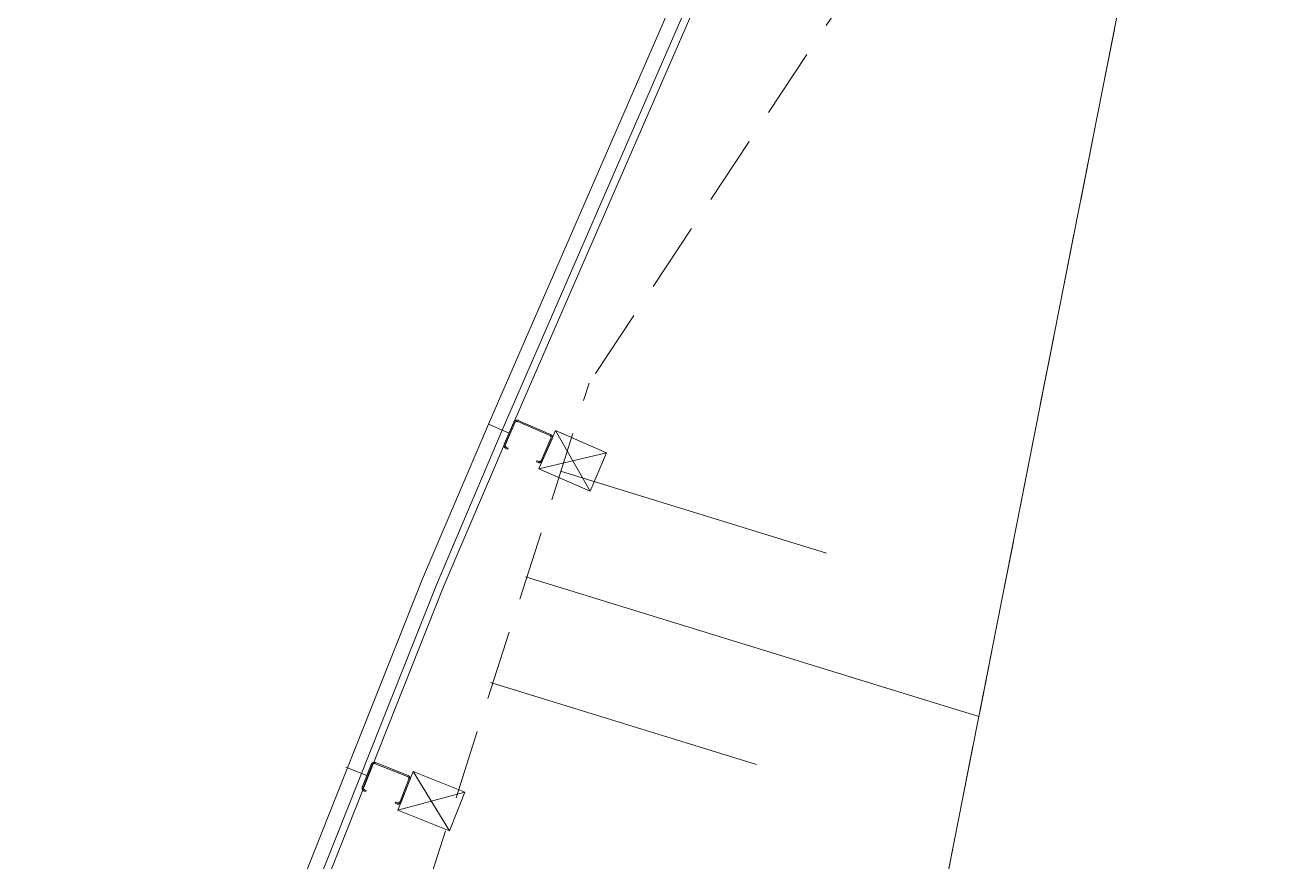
# Model space of a CAD drawing. Header units: metres. Extents: x 268878 to 269469, y 6087458 to 6088814.
# Drawn here: x 269152.293 to 269156.81, y 6087913.202 to 6087916.209 of the extents above; entities that cross this region are included whole.
import ezdxf

# ---------------------------------------------------------------- set-up
doc = ezdxf.new("R2010")
doc.units = ezdxf.units.M
doc.linetypes.add('DASHED2', pattern=[0.375, 0.25, -0.125])
doc.layers.add('Cadastre Developer_SP_NEW', color=2, linetype='Continuous', lineweight=5)

msp = doc.modelspace()

# ---------------------------------------------------------------- linework, layer by layer
at = {"layer": 'Cadastre Developer_SP_NEW', "color": 251, "linetype": 'DASHED2', "lineweight": 0}
for p, q in [((269158.67498, 6087928.7023), (269152.37538, 6087896.767)), ((269156.75996, 6087918.60412), (269154.31987, 6087914.92287)), ((269148.68537, 6087897.36412), (269154.31987, 6087914.92287))]:
    msp.add_line(p, q, dxfattribs=at)
at = {"layer": 'Cadastre Developer_SP_NEW', "color": 251, "linetype": 'Continuous', "lineweight": 0}
for p, q in [((269154.032, 6087914.74309), (269153.95773, 6087914.77542)), ((269154.13961, 6087914.61446), (269154.19947, 6087914.752)), ((269154.32299, 6087914.53465), (269154.19947, 6087914.752)), ((269154.19947, 6087914.752), (269154.38285, 6087914.67219)), ((269154.38285, 6087914.67219), (269154.13961, 6087914.61446)), ((269154.32299, 6087914.53465), (269154.38285, 6087914.67219)), ((269154.13961, 6087914.61446), (269154.32299, 6087914.53465)), ((269154.21656, 6087914.60622), (269155.1725, 6087914.3119)), ((269154.09073, 6087914.22643), (269155.72047, 6087913.72465)), ((269153.9649, 6087913.84664), (269154.92084, 6087913.55232)), ((269153.52055, 6087913.51236), (269153.44524, 6087913.54219)), ((269153.63238, 6087913.38738), (269153.68763, 6087913.52684)), ((269153.81832, 6087913.31372), (269153.68763, 6087913.52684)), ((269153.68763, 6087913.52684), (269153.87357, 6087913.45318)), ((269153.87357, 6087913.45318), (269153.63238, 6087913.38738)), ((269153.81832, 6087913.31372), (269153.87357, 6087913.45318)), ((269153.63238, 6087913.38738), (269153.81832, 6087913.31372))]:
    msp.add_line(p, q, dxfattribs=at)
for points in [[(269159.0933, 6087930.82289, 0), (269152.37538, 6087896.767, 0)], [(269154.032, 6087914.74309, 0), (269154.83016, 6087916.57693, 0), (269154.84333, 6087916.60697, 0), (269154.93129, 6087916.79703, 0), (269155.02583, 6087916.98391, 0), (269155.12683, 6087917.16737, 0), (269155.23417, 6087917.3472, 0), (269155.34773, 6087917.52317, 0), (269155.46735, 6087917.69507, 0), (269155.59291, 6087917.8627, 0), (269155.72423, 6087918.02583, 0), (269155.86117, 6087918.18429, 0), (269156.00356, 6087918.33787, 0), (269156.02634, 6087918.36147, 0)], [(269153.95773, 6087914.77542, 0), (269154.75589, 6087916.60925, 0), (269154.78827, 6087916.68232, 0), (269154.87889, 6087916.87426, 0), (269154.97615, 6087917.06292, 0), (269155.07994, 6087917.24807, 0), (269155.19013, 6087917.42948, 0), (269155.30658, 6087917.60694, 0), (269155.42916, 6087917.78023, 0), (269155.5577, 6087917.94913, 0), (269155.69207, 6087918.11345, 0), (269155.74413, 6087918.17408, 0)], [(269154.00724, 6087914.75387, 0), (269154.80541, 6087916.5877, 0), (269154.83718, 6087916.65944, 0), (269154.92698, 6087916.84968, 0), (269155.02335, 6087917.03668, 0), (269155.1262, 6087917.2202, 0), (269155.23539, 6087917.40002, 0), (269155.35078, 6087917.57591, 0), (269155.47225, 6087917.74768, 0), (269155.59963, 6087917.91509, 0), (269155.73278, 6087918.07797, 0), (269155.78388, 6087918.1375, 0)], [(269153.95773, 6087914.77542, 0), (269153.7205, 6087914.21892, 0), (269153.20422, 6087912.91865, 0), (269152.73363, 6087911.60115, 0), (269152.54444, 6087911.02654, 0)], [(269154.02827, 6087914.68942, 0), (269154.02305, 6087914.6917, 0), (269154.02292, 6087914.69176, 0), (269154.02267, 6087914.69188, 0), (269154.02242, 6087914.692, 0), (269154.02218, 6087914.69214, 0), (269154.02194, 6087914.69229, 0), (269154.02171, 6087914.69244, 0), (269154.02148, 6087914.6926, 0), (269154.02126, 6087914.69277, 0), (269154.02104, 6087914.69295, 0), (269154.02083, 6087914.69314, 0), (269154.02063, 6087914.69333, 0), (269154.02043, 6087914.69353, 0), (269154.02025, 6087914.69373, 0), (269154.02006, 6087914.69395, 0), (269154.01989, 6087914.69417, 0), (269154.01972, 6087914.69439, 0), (269154.01957, 6087914.69462, 0), (269154.01942, 6087914.69486, 0), (269154.01927, 6087914.6951, 0), (269154.01914, 6087914.69534, 0), (269154.01902, 6087914.69559, 0), (269154.0189, 6087914.69585, 0), (269154.01879, 6087914.6961, 0), (269154.0187, 6087914.69637, 0), (269154.01861, 6087914.69663, 0), (269154.01853, 6087914.6969, 0), (269154.01846, 6087914.69717, 0), (269154.0184, 6087914.69744, 0), (269154.01835, 6087914.69772, 0), (269154.01831, 6087914.69799, 0), (269154.01828, 6087914.69827, 0), (269154.01825, 6087914.69855, 0), (269154.01824, 6087914.69883, 0), (269154.01824, 6087914.69911, 0), (269154.01825, 6087914.69939, 0), (269154.01826, 6087914.69966, 0), (269154.01829, 6087914.69994, 0), (269154.01833, 6087914.70022, 0), (269154.01837, 6087914.70049, 0), (269154.01843, 6087914.70077, 0), (269154.01849, 6087914.70104, 0), (269154.01857, 6087914.70131, 0), (269154.01865, 6087914.70157, 0), (269154.01875, 6087914.70184, 0), (269154.01885, 6087914.7021, 0), (269154.0189, 6087914.70223, 0), (269154.05298, 6087914.78053, 0), (269154.05304, 6087914.78066, 0), (269154.05316, 6087914.78091, 0), (269154.05329, 6087914.78116, 0), (269154.05343, 6087914.7814, 0), (269154.05357, 6087914.78164, 0), (269154.05373, 6087914.78187, 0), (269154.05389, 6087914.7821, 0), (269154.05406, 6087914.78232, 0), (269154.05424, 6087914.78254, 0), (269154.05442, 6087914.78275, 0), (269154.05462, 6087914.78295, 0), (269154.05482, 6087914.78314, 0), (269154.05502, 6087914.78333, 0), (269154.05523, 6087914.78351, 0), (269154.05545, 6087914.78369, 0), (269154.05568, 6087914.78385, 0), (269154.05591, 6087914.78401, 0), (269154.05614, 6087914.78416, 0), (269154.05638, 6087914.7843, 0), (269154.05663, 6087914.78444, 0), (269154.05688, 6087914.78456, 0), (269154.05713, 6087914.78468, 0), (269154.05739, 6087914.78478, 0), (269154.05765, 6087914.78488, 0), (269154.05792, 6087914.78497, 0), (269154.05819, 6087914.78505, 0), (269154.05846, 6087914.78512, 0), (269154.05873, 6087914.78518, 0), (269154.059, 6087914.78523, 0), (269154.05928, 6087914.78527, 0), (269154.05956, 6087914.7853, 0), (269154.05983, 6087914.78532, 0), (269154.06011, 6087914.78534, 0), (269154.06039, 6087914.78534, 0), (269154.06067, 6087914.78533, 0), (269154.06095, 6087914.78531, 0), (269154.06123, 6087914.78529, 0), (269154.06151, 6087914.78525, 0), (269154.06178, 6087914.7852, 0), (269154.06205, 6087914.78515, 0), (269154.06233, 6087914.78508, 0), (269154.0626, 6087914.78501, 0), (269154.06286, 6087914.78492, 0), (269154.06312, 6087914.78483, 0), (269154.06338, 6087914.78473, 0), (269154.06351, 6087914.78467, 0), (269154.17849, 6087914.73463, 0), (269154.17862, 6087914.73457, 0), (269154.17887, 6087914.73445, 0), (269154.17912, 6087914.73432, 0), (269154.17936, 6087914.73419, 0), (269154.1796, 6087914.73404, 0), (269154.17984, 6087914.73389, 0), (269154.18006, 6087914.73372, 0), (269154.18028, 6087914.73355, 0), (269154.1805, 6087914.73338, 0), (269154.18071, 6087914.73319, 0), (269154.18091, 6087914.733, 0), (269154.18111, 6087914.7328, 0), (269154.1813, 6087914.73259, 0), (269154.18148, 6087914.73238, 0), (269154.18165, 6087914.73216, 0), (269154.18182, 6087914.73194, 0), (269154.18197, 6087914.73171, 0), (269154.18212, 6087914.73147, 0), (269154.18227, 6087914.73123, 0), (269154.1824, 6087914.73099, 0), (269154.18252, 6087914.73074, 0), (269154.18264, 6087914.73048, 0), (269154.18275, 6087914.73022, 0), (269154.18284, 6087914.72996, 0), (269154.18293, 6087914.7297, 0), (269154.18301, 6087914.72943, 0), (269154.18308, 6087914.72916, 0), (269154.18314, 6087914.72889, 0), (269154.18319, 6087914.72861, 0), (269154.18323, 6087914.72834, 0), (269154.18326, 6087914.72806, 0), (269154.18329, 6087914.72778, 0), (269154.1833, 6087914.7275, 0), (269154.1833, 6087914.72722, 0), (269154.18329, 6087914.72694, 0), (269154.18328, 6087914.72666, 0), (269154.18325, 6087914.72639, 0), (269154.18321, 6087914.72611, 0), (269154.18317, 6087914.72583, 0), (269154.18311, 6087914.72556, 0), (269154.18305, 6087914.72529, 0), (269154.18297, 6087914.72502, 0), (269154.18289, 6087914.72475, 0), (269154.18279, 6087914.72449, 0), (269154.18269, 6087914.72423, 0), (269154.18264, 6087914.7241, 0), (269154.14856, 6087914.6458, 0), (269154.1485, 6087914.64567, 0), (269154.14838, 6087914.64542, 0), (269154.14825, 6087914.64517, 0), (269154.14811, 6087914.64493, 0), (269154.14797, 6087914.64469, 0), (269154.14781, 6087914.64446, 0), (269154.14765, 6087914.64423, 0), (269154.14748, 6087914.64401, 0), (269154.1473, 6087914.64379, 0), (269154.14712, 6087914.64358, 0), (269154.14692, 6087914.64338, 0), (269154.14672, 6087914.64318, 0), (269154.14652, 6087914.643, 0), (269154.14631, 6087914.64281, 0), (269154.14609, 6087914.64264, 0), (269154.14586, 6087914.64247, 0), (269154.14563, 6087914.64232, 0), (269154.1454, 6087914.64217, 0), (269154.14516, 6087914.64202, 0), (269154.14491, 6087914.64189, 0), (269154.14466, 6087914.64177, 0), (269154.14441, 6087914.64165, 0), (269154.14415, 6087914.64154, 0), (269154.14389, 6087914.64145, 0), (269154.14362, 6087914.64136, 0), (269154.14336, 6087914.64128, 0), (269154.14308, 6087914.64121, 0), (269154.14281, 6087914.64115, 0), (269154.14254, 6087914.6411, 0), (269154.14226, 6087914.64106, 0), (269154.14198, 6087914.64103, 0), (269154.14171, 6087914.641, 0), (269154.14143, 6087914.64099, 0), (269154.14115, 6087914.64099, 0), (269154.14087, 6087914.641, 0), (269154.14059, 6087914.64101, 0), (269154.14031, 6087914.64104, 0), (269154.14003, 6087914.64108, 0), (269154.13976, 6087914.64112, 0), (269154.13949, 6087914.64118, 0), (269154.13921, 6087914.64124, 0), (269154.13895, 6087914.64132, 0), (269154.13868, 6087914.6414, 0), (269154.13842, 6087914.6415, 0), (269154.13816, 6087914.6416, 0), (269154.13803, 6087914.64165, 0), (269154.1328, 6087914.64393, 0), (269154.13109, 6087914.63999, 0), (269154.13631, 6087914.63771, 0), (269154.13651, 6087914.63763, 0), (269154.13691, 6087914.63747, 0), (269154.13731, 6087914.63733, 0), (269154.13772, 6087914.6372, 0), (269154.13814, 6087914.63708, 0), (269154.13855, 6087914.63698, 0), (269154.13897, 6087914.6369, 0), (269154.1394, 6087914.63682, 0), (269154.13982, 6087914.63677, 0), (269154.14025, 6087914.63673, 0), (269154.14068, 6087914.6367, 0), (269154.14111, 6087914.63669, 0), (269154.14154, 6087914.63669, 0), (269154.14197, 6087914.63671, 0), (269154.14239, 6087914.63675, 0), (269154.14282, 6087914.63679, 0), (269154.14325, 6087914.63686, 0), (269154.14367, 6087914.63694, 0), (269154.14409, 6087914.63703, 0), (269154.1445, 6087914.63714, 0), (269154.14491, 6087914.63726, 0), (269154.14532, 6087914.63739, 0), (269154.14572, 6087914.63754, 0), (269154.14612, 6087914.63771, 0), (269154.14651, 6087914.63789, 0), (269154.1469, 6087914.63808, 0), (269154.14727, 6087914.63828, 0), (269154.14764, 6087914.6385, 0), (269154.14801, 6087914.63873, 0), (269154.14836, 6087914.63897, 0), (269154.1487, 6087914.63923, 0), (269154.14904, 6087914.6395, 0), (269154.14937, 6087914.63977, 0), (269154.14968, 6087914.64006, 0), (269154.14999, 6087914.64036, 0), (269154.15029, 6087914.64068, 0), (269154.15057, 6087914.641, 0), (269154.15084, 6087914.64133, 0), (269154.1511, 6087914.64167, 0), (269154.15135, 6087914.64202, 0), (269154.15159, 6087914.64238, 0), (269154.15182, 6087914.64274, 0), (269154.15203, 6087914.64312, 0), (269154.15223, 6087914.6435, 0), (269154.15241, 6087914.64388, 0), (269154.1525, 6087914.64408, 0), (269154.18658, 6087914.72239, 0), (269154.18666, 6087914.72258, 0), (269154.18682, 6087914.72298, 0), (269154.18696, 6087914.72339, 0), (269154.18709, 6087914.7238, 0), (269154.18721, 6087914.72421, 0), (269154.18731, 6087914.72463, 0), (269154.18739, 6087914.72505, 0), (269154.18747, 6087914.72547, 0), (269154.18752, 6087914.7259, 0), (269154.18756, 6087914.72632, 0), (269154.18759, 6087914.72675, 0), (269154.1876, 6087914.72718, 0), (269154.1876, 6087914.72761, 0), (269154.18758, 6087914.72804, 0), (269154.18755, 6087914.72847, 0), (269154.1875, 6087914.72889, 0), (269154.18743, 6087914.72932, 0), (269154.18736, 6087914.72974, 0), (269154.18726, 6087914.73016, 0), (269154.18716, 6087914.73058, 0), (269154.18703, 6087914.73099, 0), (269154.1869, 6087914.7314, 0), (269154.18675, 6087914.7318, 0), (269154.18658, 6087914.73219, 0), (269154.18641, 6087914.73259, 0), (269154.18621, 6087914.73297, 0), (269154.18601, 6087914.73335, 0), (269154.18579, 6087914.73372, 0), (269154.18556, 6087914.73408, 0), (269154.18532, 6087914.73443, 0), (269154.18506, 6087914.73478, 0), (269154.1848, 6087914.73511, 0), (269154.18452, 6087914.73544, 0), (269154.18423, 6087914.73576, 0), (269154.18393, 6087914.73606, 0), (269154.18361, 6087914.73636, 0), (269154.18329, 6087914.73664, 0), (269154.18296, 6087914.73692, 0), (269154.18262, 6087914.73718, 0), (269154.18227, 6087914.73743, 0), (269154.18191, 6087914.73767, 0), (269154.18155, 6087914.73789, 0), (269154.18117, 6087914.7381, 0), (269154.18079, 6087914.7383, 0), (269154.18041, 6087914.73848, 0), (269154.18021, 6087914.73857, 0), (269154.06523, 6087914.78862, 0), (269154.06503, 6087914.7887, 0), (269154.06463, 6087914.78886, 0), (269154.06423, 6087914.789, 0), (269154.06382, 6087914.78913, 0), (269154.0634, 6087914.78925, 0), (269154.06299, 6087914.78935, 0), (269154.06257, 6087914.78943, 0), (269154.06214, 6087914.7895, 0), (269154.06172, 6087914.78956, 0), (269154.06129, 6087914.7896, 0), (269154.06086, 6087914.78963, 0), (269154.06043, 6087914.78964, 0), (269154.06, 6087914.78963, 0), (269154.05957, 6087914.78962, 0), (269154.05915, 6087914.78958, 0), (269154.05872, 6087914.78953, 0), (269154.05829, 6087914.78947, 0), (269154.05787, 6087914.78939, 0), (269154.05745, 6087914.7893, 0), (269154.05704, 6087914.78919, 0), (269154.05663, 6087914.78907, 0), (269154.05622, 6087914.78893, 0), (269154.05582, 6087914.78878, 0), (269154.05542, 6087914.78862, 0), (269154.05503, 6087914.78844, 0), (269154.05464, 6087914.78825, 0), (269154.05427, 6087914.78805, 0), (269154.0539, 6087914.78783, 0), (269154.05354, 6087914.7876, 0), (269154.05318, 6087914.78735, 0), (269154.05284, 6087914.7871, 0), (269154.0525, 6087914.78683, 0), (269154.05217, 6087914.78655, 0), (269154.05186, 6087914.78626, 0), (269154.05155, 6087914.78596, 0), (269154.05125, 6087914.78565, 0), (269154.05097, 6087914.78533, 0), (269154.0507, 6087914.785, 0), (269154.05044, 6087914.78466, 0), (269154.05019, 6087914.78431, 0), (269154.04995, 6087914.78395, 0), (269154.04972, 6087914.78358, 0), (269154.04951, 6087914.78321, 0), (269154.04931, 6087914.78283, 0), (269154.04913, 6087914.78244, 0), (269154.04904, 6087914.78225, 0), (269154.01496, 6087914.70394, 0), (269154.01488, 6087914.70374, 0), (269154.01472, 6087914.70335, 0), (269154.01458, 6087914.70294, 0), (269154.01445, 6087914.70253, 0), (269154.01433, 6087914.70212, 0), (269154.01423, 6087914.7017, 0), (269154.01415, 6087914.70128, 0), (269154.01407, 6087914.70086, 0), (269154.01402, 6087914.70043, 0), (269154.01398, 6087914.7, 0), (269154.01395, 6087914.69957, 0), (269154.01394, 6087914.69915, 0), (269154.01394, 6087914.69872, 0), (269154.01396, 6087914.69829, 0), (269154.014, 6087914.69786, 0), (269154.01404, 6087914.69743, 0), (269154.01411, 6087914.69701, 0), (269154.01418, 6087914.69659, 0), (269154.01428, 6087914.69617, 0), (269154.01438, 6087914.69575, 0), (269154.01451, 6087914.69534, 0), (269154.01464, 6087914.69493, 0), (269154.01479, 6087914.69453, 0), (269154.01496, 6087914.69413, 0), (269154.01514, 6087914.69374, 0), (269154.01533, 6087914.69336, 0), (269154.01553, 6087914.69298, 0), (269154.01575, 6087914.69261, 0), (269154.01598, 6087914.69225, 0), (269154.01622, 6087914.69189, 0), (269154.01648, 6087914.69155, 0), (269154.01675, 6087914.69121, 0), (269154.01702, 6087914.69089, 0), (269154.01731, 6087914.69057, 0), (269154.01761, 6087914.69026, 0), (269154.01793, 6087914.68997, 0), (269154.01825, 6087914.68968, 0), (269154.01858, 6087914.68941, 0), (269154.01892, 6087914.68915, 0), (269154.01927, 6087914.6889, 0), (269154.01963, 6087914.68866, 0), (269154.01999, 6087914.68844, 0), (269154.02037, 6087914.68823, 0), (269154.02075, 6087914.68803, 0), (269154.02113, 6087914.68784, 0), (269154.02133, 6087914.68776, 0), (269154.02656, 6087914.68548, 0), (269154.02827, 6087914.68942, 0)], [(269154.00762, 6087914.75371, 0), (269153.77071, 6087914.19797, 0), (269153.25513, 6087912.89946, 0), (269152.78518, 6087911.58375, 0), (269152.59625, 6087911.00992, 0)], [(269154.032, 6087914.74309, 0), (269153.79525, 6087914.18772, 0), (269153.28001, 6087912.89008, 0), (269152.81037, 6087911.57524, 0), (269152.62157, 6087911.00179, 0)], [(269153.51861, 6087913.45859, 0), (269153.51331, 6087913.46069, 0), (269153.51318, 6087913.46074, 0), (269153.51293, 6087913.46086, 0), (269153.51267, 6087913.46098, 0), (269153.51243, 6087913.46111, 0), (269153.51218, 6087913.46124, 0), (269153.51195, 6087913.46139, 0), (269153.51171, 6087913.46155, 0), (269153.51149, 6087913.46171, 0), (269153.51127, 6087913.46188, 0), (269153.51105, 6087913.46206, 0), (269153.51084, 6087913.46224, 0), (269153.51064, 6087913.46243, 0), (269153.51044, 6087913.46263, 0), (269153.51026, 6087913.46284, 0), (269153.51007, 6087913.46305, 0), (269153.5099, 6087913.46327, 0), (269153.50974, 6087913.4635, 0), (269153.50958, 6087913.46373, 0), (269153.50943, 6087913.46396, 0), (269153.50929, 6087913.4642, 0), (269153.50915, 6087913.46445, 0), (269153.50903, 6087913.4647, 0), (269153.50891, 6087913.46495, 0), (269153.50881, 6087913.46521, 0), (269153.50871, 6087913.46547, 0), (269153.50862, 6087913.46574, 0), (269153.50854, 6087913.46601, 0), (269153.50848, 6087913.46628, 0), (269153.50842, 6087913.46655, 0), (269153.50836, 6087913.46682, 0), (269153.50832, 6087913.4671, 0), (269153.50829, 6087913.46738, 0), (269153.50827, 6087913.46766, 0), (269153.50826, 6087913.46794, 0), (269153.50826, 6087913.46822, 0), (269153.50827, 6087913.46849, 0), (269153.50828, 6087913.46877, 0), (269153.50831, 6087913.46905, 0), (269153.50835, 6087913.46933, 0), (269153.50839, 6087913.4696, 0), (269153.50845, 6087913.46988, 0), (269153.50852, 6087913.47015, 0), (269153.50859, 6087913.47042, 0), (269153.50868, 6087913.47068, 0), (269153.50877, 6087913.47095, 0), (269153.50882, 6087913.47108, 0), (269153.54027, 6087913.55047, 0), (269153.54033, 6087913.5506, 0), (269153.54044, 6087913.55086, 0), (269153.54056, 6087913.55111, 0), (269153.54069, 6087913.55136, 0), (269153.54083, 6087913.5516, 0), (269153.54097, 6087913.55184, 0), (269153.54113, 6087913.55207, 0), (269153.54129, 6087913.5523, 0), (269153.54146, 6087913.55252, 0), (269153.54164, 6087913.55273, 0), (269153.54182, 6087913.55294, 0), (269153.54202, 6087913.55314, 0), (269153.54222, 6087913.55334, 0), (269153.54242, 6087913.55353, 0), (269153.54263, 6087913.55371, 0), (269153.54285, 6087913.55388, 0), (269153.54308, 6087913.55405, 0), (269153.54331, 6087913.55421, 0), (269153.54354, 6087913.55436, 0), (269153.54379, 6087913.5545, 0), (269153.54403, 6087913.55463, 0), (269153.54428, 6087913.55475, 0), (269153.54454, 6087913.55487, 0), (269153.54479, 6087913.55498, 0), (269153.54506, 6087913.55507, 0), (269153.54532, 6087913.55516, 0), (269153.54559, 6087913.55524, 0), (269153.54586, 6087913.55531, 0), (269153.54613, 6087913.55537, 0), (269153.54641, 6087913.55542, 0), (269153.54668, 6087913.55546, 0), (269153.54696, 6087913.55549, 0), (269153.54724, 6087913.55551, 0), (269153.54752, 6087913.55552, 0), (269153.5478, 6087913.55553, 0), (269153.54808, 6087913.55552, 0), (269153.54835, 6087913.5555, 0), (269153.54863, 6087913.55547, 0), (269153.54891, 6087913.55544, 0), (269153.54918, 6087913.55539, 0), (269153.54946, 6087913.55533, 0), (269153.54973, 6087913.55527, 0), (269153.55, 6087913.55519, 0), (269153.55026, 6087913.55511, 0), (269153.55053, 6087913.55501, 0), (269153.55066, 6087913.55496, 0), (269153.66724, 6087913.50878, 0), (269153.66737, 6087913.50873, 0), (269153.66763, 6087913.50861, 0), (269153.66788, 6087913.50849, 0), (269153.66813, 6087913.50836, 0), (269153.66837, 6087913.50823, 0), (269153.66861, 6087913.50808, 0), (269153.66884, 6087913.50792, 0), (269153.66907, 6087913.50776, 0), (269153.66929, 6087913.50759, 0), (269153.6695, 6087913.50741, 0), (269153.66971, 6087913.50723, 0), (269153.66991, 6087913.50704, 0), (269153.67011, 6087913.50684, 0), (269153.6703, 6087913.50663, 0), (269153.67048, 6087913.50642, 0), (269153.67065, 6087913.5062, 0), (269153.67082, 6087913.50597, 0), (269153.67098, 6087913.50574, 0), (269153.67113, 6087913.50551, 0), (269153.67127, 6087913.50527, 0), (269153.6714, 6087913.50502, 0), (269153.67152, 6087913.50477, 0), (269153.67164, 6087913.50452, 0), (269153.67175, 6087913.50426, 0), (269153.67184, 6087913.504, 0), (269153.67193, 6087913.50373, 0), (269153.67201, 6087913.50346, 0), (269153.67208, 6087913.50319, 0), (269153.67214, 6087913.50292, 0), (269153.67219, 6087913.50265, 0), (269153.67223, 6087913.50237, 0), (269153.67226, 6087913.50209, 0), (269153.67228, 6087913.50181, 0), (269153.67229, 6087913.50153, 0), (269153.6723, 6087913.50125, 0), (269153.67229, 6087913.50098, 0), (269153.67227, 6087913.5007, 0), (269153.67224, 6087913.50042, 0), (269153.67221, 6087913.50014, 0), (269153.67216, 6087913.49987, 0), (269153.6721, 6087913.49959, 0), (269153.67204, 6087913.49932, 0), (269153.67196, 6087913.49905, 0), (269153.67188, 6087913.49879, 0), (269153.67178, 6087913.49852, 0), (269153.67173, 6087913.49839, 0), (269153.64028, 6087913.419, 0), (269153.64023, 6087913.41887, 0), (269153.64012, 6087913.41861, 0), (269153.63999, 6087913.41836, 0), (269153.63987, 6087913.41811, 0), (269153.63973, 6087913.41787, 0), (269153.63958, 6087913.41763, 0), (269153.63943, 6087913.4174, 0), (269153.63926, 6087913.41717, 0), (269153.63909, 6087913.41695, 0), (269153.63892, 6087913.41674, 0), (269153.63873, 6087913.41653, 0), (269153.63854, 6087913.41633, 0), (269153.63834, 6087913.41613, 0), (269153.63813, 6087913.41594, 0), (269153.63792, 6087913.41576, 0), (269153.6377, 6087913.41559, 0), (269153.63748, 6087913.41542, 0), (269153.63724, 6087913.41526, 0), (269153.63701, 6087913.41511, 0), (269153.63677, 6087913.41497, 0), (269153.63652, 6087913.41484, 0), (269153.63627, 6087913.41472, 0), (269153.63602, 6087913.4146, 0), (269153.63576, 6087913.41449, 0), (269153.6355, 6087913.4144, 0), (269153.63523, 6087913.41431, 0), (269153.63497, 6087913.41423, 0), (269153.63469, 6087913.41416, 0), (269153.63442, 6087913.4141, 0), (269153.63415, 6087913.41405, 0), (269153.63387, 6087913.41401, 0), (269153.63359, 6087913.41398, 0), (269153.63332, 6087913.41396, 0), (269153.63304, 6087913.41395, 0), (269153.63276, 6087913.41394, 0), (269153.63248, 6087913.41395, 0), (269153.6322, 6087913.41397, 0), (269153.63192, 6087913.414, 0), (269153.63164, 6087913.41403, 0), (269153.63137, 6087913.41408, 0), (269153.6311, 6087913.41414, 0), (269153.63082, 6087913.4142, 0), (269153.63056, 6087913.41428, 0), (269153.63029, 6087913.41436, 0), (269153.63003, 6087913.41446, 0), (269153.6299, 6087913.41451, 0), (269153.6246, 6087913.41661, 0), (269153.62301, 6087913.41261, 0), (269153.62831, 6087913.41051, 0), (269153.62851, 6087913.41043, 0), (269153.62892, 6087913.41029, 0), (269153.62933, 6087913.41016, 0), (269153.62974, 6087913.41004, 0), (269153.63016, 6087913.40994, 0), (269153.63058, 6087913.40985, 0), (269153.631, 6087913.40978, 0), (269153.63143, 6087913.40973, 0), (269153.63185, 6087913.40968, 0), (269153.63228, 6087913.40966, 0), (269153.63271, 6087913.40964, 0), (269153.63314, 6087913.40965, 0), (269153.63357, 6087913.40967, 0), (269153.634, 6087913.4097, 0), (269153.63442, 6087913.40975, 0), (269153.63485, 6087913.40981, 0), (269153.63527, 6087913.40989, 0), (269153.63569, 6087913.40998, 0), (269153.63611, 6087913.41008, 0), (269153.63652, 6087913.41021, 0), (269153.63693, 6087913.41034, 0), (269153.63733, 6087913.41049, 0), (269153.63773, 6087913.41065, 0), (269153.63812, 6087913.41083, 0), (269153.6385, 6087913.41102, 0), (269153.63888, 6087913.41123, 0), (269153.63925, 6087913.41144, 0), (269153.63961, 6087913.41167, 0), (269153.63997, 6087913.41192, 0), (269153.64031, 6087913.41217, 0), (269153.64065, 6087913.41244, 0), (269153.64097, 6087913.41272, 0), (269153.64129, 6087913.413, 0), (269153.6416, 6087913.41331, 0), (269153.64189, 6087913.41362, 0), (269153.64218, 6087913.41394, 0), (269153.64245, 6087913.41427, 0), (269153.64272, 6087913.41461, 0), (269153.64297, 6087913.41496, 0), (269153.6432, 6087913.41531, 0), (269153.64343, 6087913.41568, 0), (269153.64364, 6087913.41605, 0), (269153.64384, 6087913.41643, 0), (269153.64402, 6087913.41682, 0), (269153.6442, 6087913.41721, 0), (269153.64428, 6087913.41741, 0), (269153.67573, 6087913.49681, 0), (269153.67581, 6087913.49701, 0), (269153.67595, 6087913.49741, 0), (269153.67608, 6087913.49782, 0), (269153.6762, 6087913.49824, 0), (269153.6763, 6087913.49865, 0), (269153.67639, 6087913.49908, 0), (269153.67646, 6087913.4995, 0), (269153.67651, 6087913.49992, 0), (269153.67656, 6087913.50035, 0), (269153.67658, 6087913.50078, 0), (269153.6766, 6087913.50121, 0), (269153.67659, 6087913.50164, 0), (269153.67657, 6087913.50207, 0), (269153.67654, 6087913.5025, 0), (269153.67649, 6087913.50292, 0), (269153.67643, 6087913.50335, 0), (269153.67635, 6087913.50377, 0), (269153.67626, 6087913.50419, 0), (269153.67616, 6087913.5046, 0), (269153.67603, 6087913.50502, 0), (269153.6759, 6087913.50542, 0), (269153.67575, 6087913.50583, 0), (269153.67559, 6087913.50622, 0), (269153.67541, 6087913.50661, 0), (269153.67522, 6087913.507, 0), (269153.67501, 6087913.50738, 0), (269153.6748, 6087913.50775, 0), (269153.67457, 6087913.50811, 0), (269153.67432, 6087913.50846, 0), (269153.67407, 6087913.50881, 0), (269153.6738, 6087913.50915, 0), (269153.67352, 6087913.50947, 0), (269153.67323, 6087913.50979, 0), (269153.67293, 6087913.5101, 0), (269153.67262, 6087913.51039, 0), (269153.6723, 6087913.51068, 0), (269153.67197, 6087913.51095, 0), (269153.67163, 6087913.51121, 0), (269153.67128, 6087913.51146, 0), (269153.67093, 6087913.5117, 0), (269153.67056, 6087913.51193, 0), (269153.67019, 6087913.51214, 0), (269153.66981, 6087913.51234, 0), (269153.66942, 6087913.51252, 0), (269153.66903, 6087913.51269, 0), (269153.66883, 6087913.51278, 0), (269153.55224, 6087913.55896, 0), (269153.55204, 6087913.55904, 0), (269153.55164, 6087913.55918, 0), (269153.55123, 6087913.55931, 0), (269153.55081, 6087913.55943, 0), (269153.5504, 6087913.55953, 0), (269153.54998, 6087913.55962, 0), (269153.54955, 6087913.55969, 0), (269153.54913, 6087913.55974, 0), (269153.5487, 6087913.55979, 0), (269153.54827, 6087913.55981, 0), (269153.54784, 6087913.55983, 0), (269153.54741, 6087913.55982, 0), (269153.54698, 6087913.5598, 0), (269153.54656, 6087913.55977, 0), (269153.54613, 6087913.55972, 0), (269153.54571, 6087913.55966, 0), (269153.54528, 6087913.55958, 0), (269153.54486, 6087913.55949, 0), (269153.54445, 6087913.55939, 0), (269153.54404, 6087913.55926, 0), (269153.54363, 6087913.55913, 0), (269153.54323, 6087913.55898, 0), (269153.54283, 6087913.55882, 0), (269153.54244, 6087913.55864, 0), (269153.54205, 6087913.55845, 0), (269153.54168, 6087913.55824, 0), (269153.54131, 6087913.55803, 0), (269153.54094, 6087913.5578, 0), (269153.54059, 6087913.55755, 0), (269153.54024, 6087913.5573, 0), (269153.53991, 6087913.55703, 0), (269153.53958, 6087913.55675, 0), (269153.53926, 6087913.55646, 0), (269153.53896, 6087913.55616, 0), (269153.53866, 6087913.55585, 0), (269153.53837, 6087913.55553, 0), (269153.5381, 6087913.5552, 0), (269153.53784, 6087913.55486, 0), (269153.53759, 6087913.55451, 0), (269153.53735, 6087913.55416, 0), (269153.53713, 6087913.55379, 0), (269153.53691, 6087913.55342, 0), (269153.53671, 6087913.55304, 0), (269153.53653, 6087913.55265, 0), (269153.53636, 6087913.55226, 0), (269153.53628, 6087913.55206, 0), (269153.50482, 6087913.47266, 0), (269153.50475, 6087913.47246, 0), (269153.5046, 6087913.47206, 0), (269153.50447, 6087913.47165, 0), (269153.50436, 6087913.47123, 0), (269153.50425, 6087913.47082, 0), (269153.50417, 6087913.47039, 0), (269153.5041, 6087913.46997, 0), (269153.50404, 6087913.46955, 0), (269153.504, 6087913.46912, 0), (269153.50397, 6087913.46869, 0), (269153.50396, 6087913.46826, 0), (269153.50396, 6087913.46783, 0), (269153.50398, 6087913.4674, 0), (269153.50401, 6087913.46697, 0), (269153.50406, 6087913.46655, 0), (269153.50412, 6087913.46612, 0), (269153.5042, 6087913.4657, 0), (269153.50429, 6087913.46528, 0), (269153.5044, 6087913.46487, 0), (269153.50452, 6087913.46445, 0), (269153.50466, 6087913.46405, 0), (269153.5048, 6087913.46364, 0), (269153.50497, 6087913.46325, 0), (269153.50515, 6087913.46286, 0), (269153.50534, 6087913.46247, 0), (269153.50554, 6087913.46209, 0), (269153.50576, 6087913.46172, 0), (269153.50599, 6087913.46136, 0), (269153.50623, 6087913.46101, 0), (269153.50648, 6087913.46066, 0), (269153.50675, 6087913.46032, 0), (269153.50703, 6087913.46, 0), (269153.50732, 6087913.45968, 0), (269153.50762, 6087913.45937, 0), (269153.50793, 6087913.45908, 0), (269153.50825, 6087913.45879, 0), (269153.50858, 6087913.45852, 0), (269153.50892, 6087913.45826, 0), (269153.50927, 6087913.45801, 0), (269153.50963, 6087913.45777, 0), (269153.50999, 6087913.45754, 0), (269153.51037, 6087913.45733, 0), (269153.51075, 6087913.45713, 0), (269153.51114, 6087913.45695, 0), (269153.51153, 6087913.45678, 0), (269153.51173, 6087913.45669, 0), (269153.51703, 6087913.4546, 0), (269153.51861, 6087913.45859, 0)]]:
    msp.add_polyline3d(points, dxfattribs=at)

doc.saveas('drawing.dxf')
